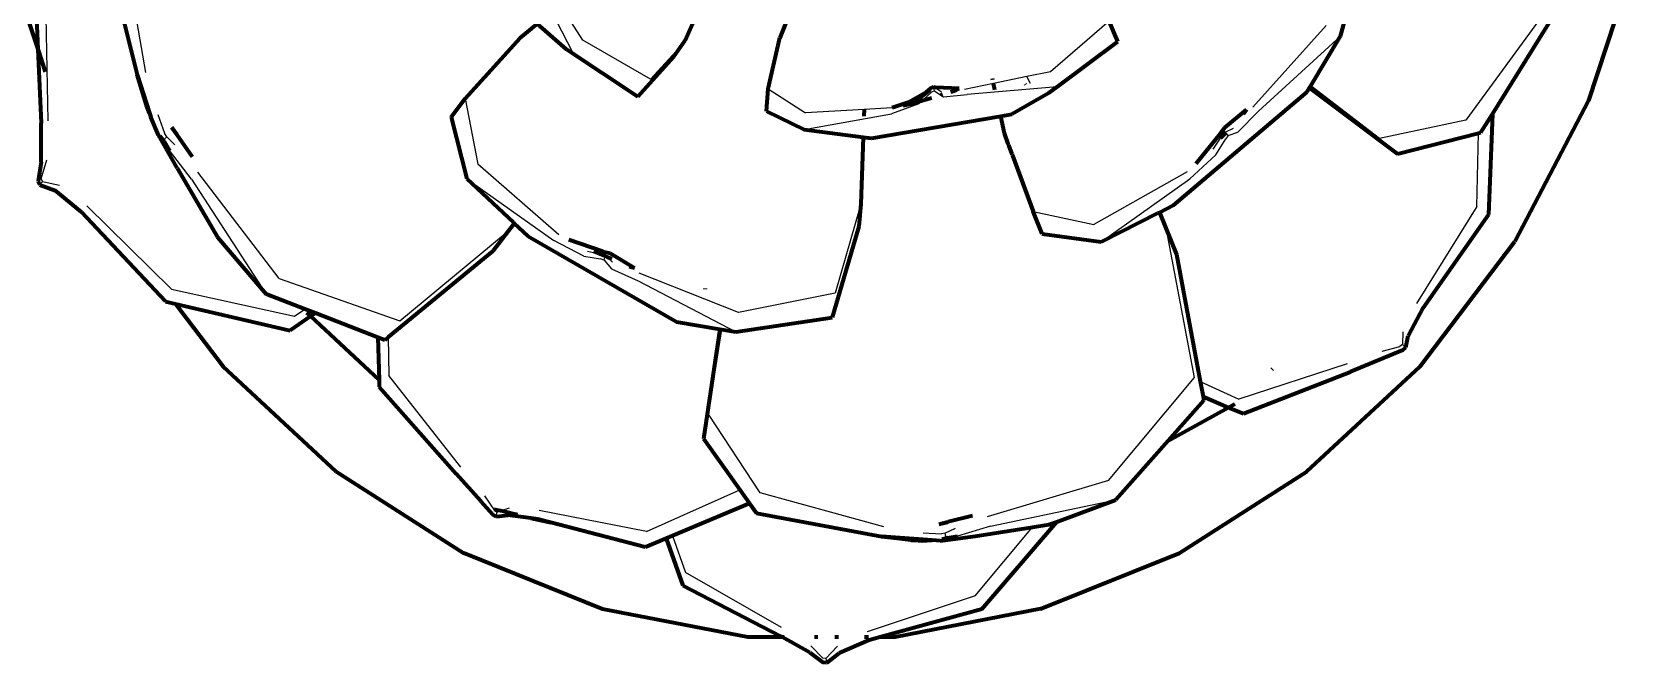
# Model space of a CAD drawing. Header units: millimetres. Extents: x 4307 to 31003, y 2809 to 20009.
# Drawn here: x 13476.3 to 13625.1, y 9260.2 to 9318.6 of the extents above; entities that cross this region are included whole.
import ezdxf

# ---------------------------------------------------------------- set-up
doc = ezdxf.new("R2010")
doc.units = ezdxf.units.MM
doc.layers.add('ProfileEdges', color=7, linetype='Continuous')

msp = doc.modelspace()

# ---------------------------------------------------------------- linework, layer by layer
for p, q in [((13486.84, 9314.87), (13484.59, 9327.65)), ((13526.41, 9316.65), (13522.22, 9324.82)), ((13477.8, 9310.38), (13477.58, 9321.65)), ((13527.3, 9317.87), (13525.19, 9321.13)), ((13576.04, 9319.6), (13570.61, 9314.93)), ((13616.46, 9320.58), (13609.05, 9310.46)), ((13596.11, 9319.22), (13589.32, 9311.65)), ((13589.87, 9311.27), (13597.46, 9318.22)), ((13532.38, 9312.62), (13526.41, 9316.65)), ((13533.57, 9314.23), (13527.3, 9317.87)), ((13535.94, 9316.84), (13533.57, 9314.23)), ((13535.99, 9316.94), (13535.94, 9316.84)), ((13536.78, 9317.83), (13535.99, 9316.94)), ((13570.61, 9314.93), (13568.42, 9314.48)), ((13559.86, 9313.16), (13559.75, 9313.52)), ((13560.49, 9313.03), (13559.75, 9313.52)), ((13565.32, 9313.85), (13562.64, 9313.3)), ((13571.23, 9313.52), (13562.88, 9312.82)), ((13568.42, 9314.48), (13565.32, 9313.85)), ((13568.76, 9313.84), (13568.42, 9314.48)), ((13601.06, 9308.74), (13594.7, 9313.63)), ((13516.39, 9312.45), (13517.58, 9306.38)), ((13544.44, 9313.35), (13547.91, 9311.14)), ((13558.41, 9311.97), (13555.87, 9311.02)), ((13558.41, 9311.97), (13558.7, 9312.23)), ((13558.7, 9312.23), (13559.57, 9313.05)), ((13559.86, 9313.16), (13559.57, 9313.05)), ((13559.86, 9313.16), (13560.45, 9312.77)), ((13560.45, 9312.77), (13560.69, 9312.61)), ((13560.69, 9312.61), (13562.88, 9312.82)), ((13487.29, 9310.74), (13488.16, 9308.97)), ((13487.94, 9310.96), (13488.57, 9309.24)), ((13547.79, 9309.57), (13555.87, 9311.02)), ((13553.34, 9311.43), (13547.91, 9311.14)), ((13555.94, 9311.58), (13553.34, 9311.43)), ((13587.95, 9309.33), (13589.87, 9311.27)), ((13609.05, 9310.46), (13601.06, 9308.74)), ((13488.77, 9308.91), (13488.57, 9309.24)), ((13586.34, 9308.77), (13586.55, 9309.08)), ((13586.75, 9309.32), (13586.55, 9309.08)), ((13587.5, 9309.67), (13586.75, 9309.32)), ((13586.75, 9309.32), (13586.81, 9309.26)), ((13586.81, 9309.26), (13587.06, 9309.02)), ((13587.06, 9309.02), (13586.82, 9308.73)), ((13587.06, 9309.02), (13587.95, 9309.33)), ((13610.06, 9302.46), (13610.24, 9309.24)), ((13488.39, 9308.57), (13488.43, 9308.61)), ((13488.43, 9308.61), (13488.77, 9308.91)), ((13489.51, 9308.17), (13488.77, 9308.91)), ((13491.07, 9304.98), (13489.01, 9307.63)), ((13585.67, 9307.76), (13586.34, 9308.77)), ((13585.92, 9307.23), (13586.82, 9308.73)), ((13477.13, 9305.03), (13477.66, 9306.78)), ((13525.07, 9299.84), (13517.58, 9306.38)), ((13585.92, 9307.23), (13583.51, 9305.01)), ((13477.25, 9304.74), (13477, 9304.47)), ((13477.13, 9305.03), (13477.25, 9304.74)), ((13478.84, 9304.41), (13477.25, 9304.74)), ((13491.07, 9304.98), (13497.98, 9294.35)), ((13499.17, 9295.8), (13491.65, 9305.64)), ((13516.55, 9305.01), (13524.62, 9299.3)), ((13583.25, 9305.67), (13574.61, 9300.8)), ((13575.28, 9299.18), (13583.51, 9305.01)), ((13489.21, 9294.8), (13481.37, 9302.52)), ((13553.03, 9302.68), (13550.66, 9294.44)), ((13568.98, 9301.99), (13574.61, 9300.8)), ((13580.57, 9301.86), (13581.42, 9299.82)), ((13610.06, 9302.46), (13604.49, 9293.48)), ((13520.87, 9300.97), (13520.09, 9299.95)), ((13569.43, 9300.96), (13569.82, 9299.94)), ((13510.34, 9291.87), (13520.09, 9299.95)), ((13527.39, 9297.85), (13524.62, 9299.3)), ((13583.92, 9286.64), (13581.42, 9299.82)), ((13527.39, 9297.85), (13528.93, 9297.61)), ((13527.72, 9298.32), (13528.83, 9298.08)), ((13528.83, 9298.08), (13529.1, 9298.02)), ((13529.27, 9297.49), (13528.93, 9297.61)), ((13529.1, 9298.02), (13529.38, 9297.93)), ((13529.27, 9297.49), (13529.36, 9297.85)), ((13529.27, 9297.49), (13529.96, 9296.7)), ((13529.36, 9297.85), (13529.38, 9297.93)), ((13529.55, 9297.77), (13529.38, 9297.93)), ((13530.05, 9297.3), (13529.55, 9297.77)), ((13499.17, 9295.8), (13510.34, 9291.87)), ((13529.96, 9296.7), (13532.41, 9295.58)), ((13532.41, 9295.58), (13541.47, 9290.86)), ((13541.7, 9292.64), (13532.5, 9296.29)), ((13489.21, 9294.8), (13500.6, 9292.31)), ((13550.66, 9294.44), (13541.7, 9292.64)), ((13500.6, 9292.31), (13501.55, 9292.96)), ((13509.27, 9290.36), (13509.32, 9286.8)), ((13538.93, 9283.23), (13540.16, 9291.08)), ((13603.2, 9289.69), (13602.96, 9289.48)), ((13603.23, 9290.85), (13603.2, 9289.69)), ((13603.49, 9289.41), (13603.2, 9289.69)), ((13601.31, 9289.05), (13602.96, 9289.48)), ((13516.01, 9278.31), (13509.32, 9286.8)), ((13598.07, 9287.88), (13588.05, 9284.63)), ((13575.97, 9277.1), (13583.92, 9286.64)), ((13584.46, 9286.25), (13588.05, 9284.63)), ((13543.72, 9275.94), (13538.93, 9283.23)), ((13575.97, 9277.1), (13564.74, 9273.71)), ((13518.19, 9275.68), (13519.1, 9274.32)), ((13533.18, 9272.37), (13541.84, 9276.21)), ((13555.15, 9272.79), (13543.72, 9275.94)), ((13565.04, 9272.86), (13576.66, 9275.29)), ((13519.1, 9274.32), (13519.37, 9274.17)), ((13519.27, 9273.76), (13519.37, 9274.17)), ((13519.68, 9274.3), (13519.37, 9274.17)), ((13520.46, 9274.53), (13519.71, 9274.29)), ((13533.18, 9272.37), (13523.25, 9274.31)), ((13535.61, 9271.96), (13536.81, 9268.56)), ((13558.81, 9272.24), (13560.49, 9272.15)), ((13560.84, 9272.21), (13560.49, 9272.15)), ((13561.76, 9272.64), (13560.84, 9272.21)), ((13560.94, 9271.75), (13560.84, 9272.21)), ((13565.04, 9272.86), (13561.99, 9271.92)), ((13563.63, 9266.4), (13568.92, 9272.76)), ((13559.65, 9271.56), (13560.54, 9271.62)), ((13560.96, 9271.69), (13560.94, 9271.75)), ((13545.7, 9263.47), (13536.81, 9268.56)), ((13563.63, 9266.4), (13553.63, 9263.07)), ((13548.42, 9261.77), (13549.52, 9260.63)), ((13550.87, 9261.74), (13549.8, 9260.6)), ((13549.8, 9260.6), (13549.52, 9260.63)), ((13549.8, 9260.6), (13549.89, 9260.21))]:
    msp.add_line(p, q)
at = {"layer": 'ProfileEdges', "lineweight": 211}
for p, q in [((13482.89, 9327.21), (13486.04, 9314.65)), ((13597.46, 9318.22), (13599.98, 9327.52)), ((13473.71, 9326.48), (13476.82, 9317.03)), ((13625.08, 9326.49), (13620.42, 9312.28)), ((13538.95, 9322.76), (13536.78, 9317.83)), ((13547.6, 9323.2), (13545.55, 9318.06)), ((13476.63, 9321.37), (13476.82, 9317.03)), ((13576.84, 9317.73), (13576.04, 9319.6)), ((13611.52, 9311.01), (13617.13, 9320.04)), ((13516.39, 9312.45), (13521.5, 9318.07)), ((13521.5, 9318.07), (13523.07, 9319.37)), ((13525.79, 9316.99), (13523.07, 9319.37)), ((13544.44, 9313.35), (13545.55, 9318.06)), ((13594.7, 9313.63), (13597.46, 9318.22)), ((13476.82, 9317.03), (13477.13, 9310.17)), ((13476.82, 9317.03), (13477.52, 9314.93)), ((13532.38, 9312.62), (13525.79, 9316.99)), ((13535.69, 9316.28), (13536.78, 9317.83)), ((13571.23, 9313.52), (13576.84, 9317.73)), ((13535.69, 9316.28), (13532.38, 9312.62)), ((13486.88, 9311.82), (13486.04, 9314.65)), ((13486.04, 9314.65), (13487.17, 9311.1)), ((13559.75, 9313.52), (13559.51, 9313.42)), ((13559.75, 9313.52), (13559.97, 9313.48)), ((13562.13, 9313.39), (13559.97, 9313.48)), ((13565.25, 9314.17), (13565.22, 9314.3)), ((13565.45, 9313.27), (13565.32, 9313.85)), ((13568.24, 9313.8), (13568.27, 9313.76)), ((13571.23, 9313.52), (13570.4, 9312.94)), ((13594.36, 9313.06), (13594.59, 9313.45)), ((13594.59, 9313.45), (13594.7, 9313.63)), ((13594.59, 9313.45), (13602.72, 9307.32)), ((13515.09, 9310.73), (13516.39, 9312.45)), ((13544.3, 9311.28), (13544.44, 9313.35)), ((13557.41, 9312.08), (13555.94, 9311.58)), ((13559.06, 9313.01), (13557.41, 9312.08)), ((13558.43, 9312.44), (13557.41, 9312.08)), ((13558.7, 9312.23), (13557.67, 9311.92)), ((13558.43, 9312.44), (13559.43, 9313.22)), ((13559.06, 9313.01), (13558.43, 9312.44)), ((13559.58, 9312.5), (13558.7, 9312.23)), ((13559.51, 9313.42), (13559.06, 9313.01)), ((13559.43, 9313.22), (13559.06, 9313.01)), ((13560.59, 9312.81), (13560.45, 9312.77)), ((13561.67, 9313.14), (13561.35, 9313.04)), ((13561.67, 9313.14), (13562.13, 9313.39)), ((13570.4, 9312.94), (13567.02, 9310.99)), ((13581.99, 9302.58), (13594.36, 9313.06)), ((13620.42, 9312.28), (13613.58, 9299.21)), ((13487.17, 9311.1), (13486.88, 9311.82)), ((13487.17, 9311.1), (13487.29, 9310.74)), ((13488, 9309.07), (13487.29, 9310.74)), ((13515.09, 9310.73), (13516.55, 9305.01)), ((13544.3, 9311.28), (13547.79, 9309.57)), ((13553.34, 9311.43), (13553.31, 9310.85)), ((13553.31, 9310.85), (13553.31, 9310.81)), ((13554.03, 9308.79), (13565.99, 9310.81)), ((13557.67, 9311.92), (13556.97, 9311.78)), ((13565.99, 9310.81), (13567.02, 9310.99)), ((13566.33, 9309.24), (13565.99, 9310.81)), ((13586.73, 9309.78), (13588.74, 9311.43)), ((13588.74, 9311.43), (13588.44, 9311.01)), ((13610.46, 9309.3), (13611.52, 9311.01)), ((13611.52, 9311.01), (13611.16, 9301.72)), ((13477.14, 9306.58), (13477.13, 9310.17)), ((13489.73, 9306), (13488, 9309.07)), ((13488.39, 9308.57), (13488.16, 9308.97)), ((13488.43, 9308.61), (13488.16, 9308.97)), ((13489.22, 9309.8), (13489.7, 9309.12)), ((13489.7, 9309.12), (13489.73, 9309.08)), ((13489.7, 9309.12), (13489.74, 9309.12)), ((13489.73, 9309.08), (13489.74, 9309.12)), ((13491.16, 9307.06), (13489.73, 9309.08)), ((13547.79, 9309.57), (13553.24, 9308.88)), ((13566.68, 9308.27), (13566.33, 9309.24)), ((13586.31, 9309.17), (13584.04, 9306.41)), ((13586.31, 9309.17), (13586.73, 9309.78)), ((13586.81, 9309.26), (13586.34, 9308.77)), ((13586.87, 9309.32), (13586.81, 9309.26)), ((13602.72, 9307.32), (13610.24, 9309.24)), ((13610.24, 9309.24), (13610.46, 9309.3)), ((13488.39, 9308.57), (13489.01, 9307.63)), ((13488.52, 9308.5), (13488.43, 9308.61)), ((13488.52, 9308.5), (13489.01, 9307.63)), ((13553.24, 9308.88), (13553.03, 9302.68)), ((13553.24, 9308.88), (13554.03, 9308.79)), ((13566.74, 9308.12), (13566.68, 9308.27)), ((13567.04, 9307.31), (13566.74, 9308.12)), ((13477.14, 9306.58), (13476.85, 9304.81)), ((13489.73, 9306), (13493.47, 9299.61)), ((13567.04, 9307.31), (13567.09, 9307.17)), ((13567.09, 9307.17), (13568.98, 9301.99)), ((13477, 9304.47), (13476.85, 9304.81)), ((13516.55, 9305.01), (13520.87, 9300.97)), ((13477, 9304.47), (13478.43, 9303.94)), ((13480.87, 9301.94), (13478.43, 9303.94)), ((13488.66, 9293.66), (13480.87, 9301.94)), ((13553.03, 9302.68), (13552.84, 9300.61)), ((13569.82, 9299.94), (13568.98, 9301.99)), ((13575.28, 9299.18), (13580.57, 9301.86)), ((13580.57, 9301.86), (13580.68, 9301.91)), ((13580.68, 9301.91), (13581.99, 9302.58)), ((13580.68, 9301.91), (13582.27, 9298)), ((13611.16, 9301.72), (13605.08, 9293.03)), ((13520.95, 9300.89), (13518.96, 9298.32)), ((13520.87, 9300.97), (13520.95, 9300.89)), ((13520.95, 9300.89), (13522.21, 9299.72)), ((13552.84, 9300.61), (13550.38, 9292.19)), ((13493.47, 9299.61), (13497.98, 9294.35)), ((13522.21, 9299.72), (13535.96, 9291.77)), ((13529.14, 9298.28), (13526.01, 9299.36)), ((13569.82, 9299.94), (13575.28, 9299.18)), ((13604.81, 9287.62), (13613.58, 9299.21)), ((13518.96, 9298.32), (13509.27, 9290.36)), ((13528.83, 9298.08), (13528.31, 9298.3)), ((13529.36, 9297.85), (13528.83, 9298.08)), ((13529.14, 9298.28), (13529.81, 9298.12)), ((13529.55, 9297.77), (13529.36, 9297.85)), ((13529.97, 9297.59), (13529.55, 9297.77)), ((13529.81, 9298.12), (13532.08, 9296.78)), ((13582.27, 9298), (13584.46, 9286.25)), ((13531.59, 9296.91), (13532.08, 9296.78)), ((13501.55, 9292.96), (13497.98, 9294.35)), ((13538.61, 9294.81), (13538.63, 9294.86)), ((13538.64, 9294.8), (13538.66, 9294.85)), ((13488.66, 9293.66), (13489.58, 9293.45)), ((13489.58, 9293.45), (13493.99, 9287.63)), ((13489.58, 9293.45), (13500.19, 9290.98)), ((13502.53, 9292.58), (13501.55, 9292.96)), ((13502.1, 9292.29), (13501.74, 9292.62)), ((13605.08, 9293.03), (13603.71, 9290.47)), ((13502.1, 9292.29), (13500.19, 9290.98)), ((13502.53, 9292.58), (13502.1, 9292.29)), ((13508.43, 9286.41), (13502.1, 9292.29)), ((13508.31, 9290.34), (13502.53, 9292.58)), ((13535.96, 9291.77), (13539.97, 9291.11)), ((13539.97, 9291.11), (13538.47, 9280.96)), ((13539.97, 9291.11), (13540.16, 9291.08)), ((13541.47, 9290.86), (13550.38, 9292.19)), ((13508.31, 9290.34), (13508.43, 9286.41)), ((13508.95, 9290.09), (13508.31, 9290.34)), ((13509.27, 9290.36), (13508.95, 9290.09)), ((13540.16, 9291.08), (13541.47, 9290.86)), ((13603.49, 9289.41), (13603.71, 9290.47)), ((13603.21, 9289.16), (13598.37, 9287.16)), ((13603.21, 9289.16), (13603.49, 9289.41)), ((13504.45, 9277.91), (13493.99, 9287.63)), ((13588.46, 9283.28), (13598.37, 9287.16)), ((13591.1, 9287.36), (13591.16, 9287.42)), ((13594.34, 9277.92), (13604.81, 9287.62)), ((13508.43, 9286.41), (13508.45, 9285.76)), ((13508.45, 9285.76), (13515.55, 9277.71)), ((13584.46, 9286.25), (13584.72, 9284.86)), ((13584.79, 9284.49), (13581.49, 9280.76)), ((13581.49, 9280.76), (13587.08, 9283.86)), ((13584.72, 9284.86), (13587.08, 9283.86)), ((13584.72, 9284.86), (13584.79, 9284.49)), ((13587.08, 9283.86), (13587.68, 9284.19)), ((13587.08, 9283.86), (13588.46, 9283.28)), ((13538.47, 9280.96), (13541.84, 9276.21)), ((13581.49, 9280.76), (13576.66, 9275.29)), ((13504.45, 9277.91), (13516.28, 9270.37)), ((13582.51, 9270.36), (13594.34, 9277.92)), ((13517.85, 9275.17), (13515.55, 9277.71)), ((13517.85, 9275.17), (13518.95, 9273.93)), ((13542.72, 9274.96), (13535.61, 9271.96)), ((13541.84, 9276.21), (13542.72, 9274.96)), ((13542.72, 9274.96), (13543.37, 9274.05)), ((13571.17, 9273.26), (13576.66, 9275.29)), ((13518.95, 9273.93), (13519.27, 9273.76)), ((13519.08, 9274.43), (13519.68, 9274.3)), ((13519.27, 9273.76), (13520.36, 9273.89)), ((13519.71, 9274.29), (13519.68, 9274.3)), ((13521.24, 9273.9), (13519.71, 9274.29)), ((13522.47, 9273.61), (13520.36, 9273.89)), ((13522.47, 9273.61), (13524.32, 9273.21)), ((13523.14, 9273.52), (13522.47, 9273.61)), ((13524.32, 9273.21), (13523.14, 9273.52)), ((13543.37, 9274.05), (13554.99, 9271.9)), ((13560.3, 9273.04), (13561.08, 9273.27)), ((13561.11, 9273.25), (13561.08, 9273.27)), ((13563.36, 9273.82), (13561.11, 9273.25)), ((13564.23, 9265.18), (13571.17, 9273.26)), ((13570.45, 9273), (13571.17, 9273.26)), ((13533.1, 9270.91), (13524.32, 9273.21)), ((13535.61, 9271.96), (13535, 9271.71)), ((13557.66, 9271.55), (13554.99, 9271.9)), ((13554.99, 9271.9), (13558.37, 9271.54)), ((13559.65, 9271.56), (13554.99, 9271.9)), ((13560.3, 9273.04), (13561.07, 9273.24)), ((13560.39, 9271.51), (13563.63, 9271.95)), ((13561.07, 9271.79), (13560.94, 9271.75)), ((13560.96, 9271.69), (13561.99, 9271.92)), ((13561.07, 9271.79), (13561.99, 9271.92)), ((13563.63, 9271.95), (13568.92, 9272.76)), ((13568.92, 9272.76), (13570.45, 9273)), ((13529.12, 9265.19), (13516.28, 9270.37)), ((13535, 9271.71), (13533.1, 9270.91)), ((13535, 9271.71), (13536.55, 9267.38)), ((13557.66, 9271.55), (13558.37, 9271.54)), ((13558.37, 9271.54), (13558.72, 9271.5)), ((13558.72, 9271.5), (13559.65, 9271.56)), ((13560.39, 9271.51), (13559.65, 9271.56)), ((13560.94, 9271.75), (13560.54, 9271.62)), ((13560.96, 9271.69), (13560.54, 9271.62)), ((13569.68, 9265.2), (13582.51, 9270.36)), ((13536.55, 9267.38), (13545.52, 9262.72)), ((13542.57, 9262.58), (13529.12, 9265.19)), ((13564.23, 9265.18), (13554.8, 9262.57)), ((13569.68, 9265.2), (13556.23, 9262.57)), ((13545.77, 9262.57), (13542.57, 9262.58)), ((13545.77, 9262.57), (13545.52, 9262.72)), ((13548.32, 9261.16), (13545.77, 9262.57)), ((13545.95, 9262.57), (13545.77, 9262.57)), ((13549.06, 9262.57), (13548.73, 9262.57)), ((13550.96, 9262.57), (13550.63, 9262.57)), ((13553.82, 9262.3), (13551.03, 9261.11)), ((13553.75, 9262.57), (13553.38, 9262.57)), ((13554.8, 9262.57), (13553.82, 9262.3)), ((13556.23, 9262.57), (13554.8, 9262.57)), ((13548.32, 9261.16), (13549.55, 9260.23)), ((13549.89, 9260.21), (13549.55, 9260.23)), ((13549.89, 9260.21), (13551.03, 9261.11))]:
    msp.add_line(p, q, dxfattribs=at)

doc.saveas('drawing.dxf')
